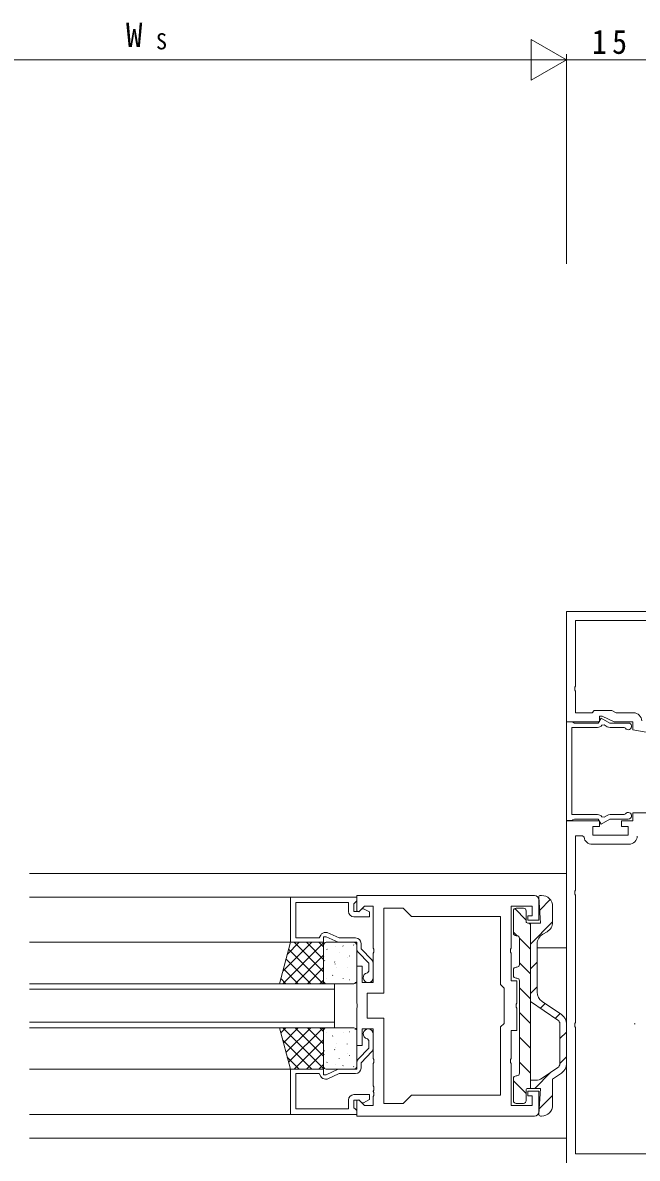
# Model space of a CAD drawing. Units: millimetres, scale not verified. Extents: x -841 to 746, y -594 to 534.
# Drawn here: x 262.9 to 374.2, y -183.8 to 22.1 of the extents above; entities that cross this region are included whole.
import ezdxf
from ezdxf.enums import TextEntityAlignment as Align

# ---------------------------------------------------------------- set-up
doc = ezdxf.new("R2010")
doc.units = ezdxf.units.MM
doc.header["$LTSCALE"] = 2
for name, color, linetype, lineweight in [('0-3_YKK_12', 2, 'Continuous', 9), ('0-4_YSS_K', 3, 'Continuous', 9), ('0-5_YKK_D', 6, 'Continuous', 9), ('0-6_YKK_13', 4, 'Continuous', 9), ('0-7_YKK_11', 7, 'Continuous', 9)]:
    doc.layers.add(name, color=color, linetype=linetype, lineweight=lineweight)
doc.styles.add('ＭＳ ゴシック', font='')
doc.styles.get('ＭＳ ゴシック').set_extended_font_data('MS Gothic')

msp = doc.modelspace()

# ---------------------------------------------------------------- linework, layer by layer
at = {"layer": '0-3_YKK_12'}
for p, q in [((361.369, -132.144), (264.119, -132.144)), ((323.369, -136.444), (264.119, -136.444)), ((311.369, -144.644), (264.119, -144.644)), ((356.069, -145.644), (361.369, -145.644)), ((319.368, -152.144), (264.119, -152.144)), ((319.368, -152.144), (319.368, -160.144)), ((319.368, -153.144), (264.119, -153.144)), ((319.368, -159.144), (264.119, -159.144)), ((319.368, -160.144), (264.119, -160.144)), ((311.369, -167.644), (264.119, -167.644)), ((323.369, -175.844), (264.119, -175.844)), ((361.369, -180.144), (264.119, -180.144))]:
    msp.add_line(p, q, dxfattribs=at)
at = {"layer": '0-4_YSS_K'}
msp.add_line((373.623, -159.41), (373.823, -159.41), dxfattribs=at)
at = {"layer": '0-5_YKK_D'}
for p, q in [((361.369, 15.354), (354.96, 19.054)), ((354.96, 19.054), (354.96, 11.654)), ((216.27, 15.354), (353.969, 15.354)), ((361.369, 15.354), (348.552, 15.354)), ((361.369, 15.354), (354.96, 11.654)), ((361.369, -21.646), (361.369, 16.354)), ((361.369, -21.646), (361.369, 16.354)), ((361.369, 15.354), (376.368, 15.354))]:
    msp.add_line(p, q, dxfattribs=at)
at = {"layer": '0-6_YKK_13'}
for p, q in [((356.669, -141.145), (356.369, -136.464)), ((356.52, -138.813), (358.434, -136.899)), ((356.669, -136.145), (356.869, -136.145)), ((351.769, -142.945), (351.769, -138.944)), ((351.993, -138.527), (354.069, -140.603)), ((353.569, -138.444), (352.269, -138.444)), ((354.069, -140.844), (354.069, -138.944)), ((358.869, -138.145), (358.869, -140.987)), ((354.369, -141.145), (356.669, -141.145)), ((354.611, -141.145), (354.869, -141.403)), ((354.869, -144.954), (358.869, -140.954)), ((354.869, -171.144), (354.869, -141.145)), ((351.769, -142.793), (352.424, -143.448)), ((352.369, -143.445), (352.269, -143.445)), ((352.866, -143.89), (354.869, -145.893)), ((352.869, -143.945), (352.869, -148.644)), ((357.861, -142.723), (357.076, -143.172)), ((309.967, -152.143), (317.369, -144.741)), ((309.968, -149.898), (315.222, -144.643)), ((310.784, -146.836), (312.977, -144.643)), ((311.036, -145.89), (317.289, -152.143)), ((312.034, -144.643), (317.369, -149.978)), ((314.28, -144.643), (317.369, -147.733)), ((316.524, -144.643), (317.369, -145.487)), ((317.369, -145.143), (317.369, -151.643)), ((322.869, -144.643), (317.869, -144.643)), ((317.989, -145.878), (318.013, -145.922)), ((319.446, -145.451), (319.454, -145.458)), ((320.86, -145.279), (320.949, -145.326)), ((322.805, -145.087), (322.829, -145.131)), ((323.369, -151.643), (323.369, -145.143)), ((356.069, -153.688), (356.069, -144.908)), ((310.564, -147.663), (315.044, -152.143)), ((312.212, -152.143), (317.369, -146.986)), ((317.464, -147.27), (317.471, -147.277)), ((317.557, -147.954), (317.581, -147.998)), ((319.336, -148.169), (319.424, -148.216)), ((320.181, -146.521), (320.205, -146.565)), ((321.651, -147.426), (321.658, -147.433)), ((322.071, -147.112), (322.095, -147.156)), ((310.091, -149.435), (312.799, -152.143)), ((314.457, -152.143), (317.369, -149.232)), ((319.447, -148.546), (319.471, -148.59)), ((319.631, -149.212), (319.639, -149.219)), ((321.639, -149.189), (321.662, -149.233)), ((351.768, -150.644), (351.768, -149.644)), ((352.369, -149.144), (352.268, -149.144)), ((352.869, -148.383), (354.869, -150.383)), ((354.869, -149.445), (356.069, -148.245)), ((309.618, -151.207), (310.554, -152.143)), ((316.702, -152.143), (317.369, -151.477)), ((317.869, -152.143), (322.869, -152.143)), ((317.909, -151.265), (317.917, -151.271)), ((319.015, -150.622), (319.038, -150.666)), ((320.904, -151.214), (320.928, -151.257)), ((322.097, -151.42), (322.104, -151.427)), ((323.096, -151.857), (323.12, -151.9)), ((352.268, -151.144), (352.369, -151.144)), ((352.869, -168.344), (352.869, -151.644)), ((352.869, -152.873), (354.869, -154.873)), ((354.869, -153.935), (356.069, -152.735)), ((359.818, -158.741), (354.869, -155.376)), ((356.684, -156.61), (357.544, -155.75)), ((360.492, -157.752), (356.945, -155.343)), ((352.869, -157.363), (354.869, -159.363)), ((359.356, -158.427), (360.218, -157.566)), ((309.618, -161.079), (310.554, -160.143)), ((309.967, -160.143), (317.369, -167.545)), ((310.091, -162.851), (312.799, -160.143)), ((310.564, -164.624), (315.044, -160.143)), ((311.036, -166.396), (317.289, -160.143)), ((312.212, -160.143), (317.369, -165.3)), ((314.457, -160.143), (317.369, -163.055)), ((316.702, -160.143), (317.369, -160.81)), ((317.869, -160.143), (322.869, -160.143)), ((323.096, -160.43), (323.12, -160.386)), ((360.168, -159.403), (360.169, -166.686)), ((361.368, -159.407), (361.369, -166.688)), ((309.968, -162.389), (315.222, -167.643)), ((312.034, -167.643), (317.369, -162.309)), ((317.369, -167.143), (317.369, -160.643)), ((317.909, -161.022), (317.917, -161.015)), ((319.015, -161.664), (319.038, -161.62)), ((320.904, -161.073), (320.928, -161.029)), ((322.097, -160.866), (322.104, -160.859)), ((323.369, -160.643), (323.369, -167.143)), ((352.869, -161.853), (354.869, -163.853)), ((360.168, -162.105), (361.368, -160.905)), ((314.28, -167.643), (317.369, -164.554)), ((317.557, -164.332), (317.581, -164.288)), ((319.336, -164.118), (319.424, -164.071)), ((319.447, -163.741), (319.471, -163.697)), ((319.631, -163.075), (319.639, -163.068)), ((321.639, -163.098), (321.662, -163.054)), ((310.784, -165.45), (312.977, -167.643)), ((317.464, -165.016), (317.471, -165.009)), ((317.989, -166.409), (318.013, -166.365)), ((320.181, -165.766), (320.205, -165.722)), ((321.651, -164.86), (321.658, -164.854)), ((322.071, -165.174), (322.095, -165.13)), ((352.869, -166.343), (354.869, -168.343)), ((360.169, -166.595), (361.369, -165.395)), ((316.524, -167.643), (317.369, -166.799)), ((322.869, -167.643), (317.869, -167.643)), ((319.446, -166.835), (319.454, -166.829)), ((320.86, -167.007), (320.949, -166.96)), ((322.805, -167.199), (322.829, -167.155)), ((355.619, -171.144), (358.562, -168.202)), ((359.819, -167.348), (356.95, -169.298)), ((360.492, -168.343), (358.869, -169.444)), ((351.769, -169.345), (351.769, -173.345)), ((351.769, -169.733), (354.069, -172.034)), ((352.369, -168.844), (352.269, -168.844)), ((355.825, -169.644), (354.869, -169.644)), ((358.869, -174.144), (358.869, -169.444)), ((354.069, -171.444), (354.069, -173.345)), ((354.369, -171.144), (356.669, -171.144)), ((356.669, -171.144), (356.369, -175.825)), ((356.434, -174.82), (358.869, -172.385)), ((353.569, -173.845), (352.269, -173.845)), ((356.669, -176.144), (356.869, -176.144))]:
    msp.add_line(p, q, dxfattribs=at)
for points in [[(309.369, -152.143), (311.369, -144.643), (317.369, -144.643), (317.369, -152.143)], [(309.369, -160.143), (311.369, -167.643), (317.369, -167.643), (317.369, -160.143)]]:
    msp.add_lwpolyline(points, close=True, dxfattribs=at)
for centre, radius, start, end in [((356.669, -136.445), 0.3, 90, 183.65974), ((356.869, -138.145), 2, 0, 90), ((352.269, -138.944), 0.5, 89.9964, 179.9964), ((353.569, -138.944), 0.5, 359.9964, 89.9964), ((354.369, -140.845), 0.3, 179.9964, 270), ((356.869, -140.987), 2, 299.74538, 0), ((352.269, -142.945), 0.5, 179.9964, 270), ((352.369, -143.945), 0.5, 0, 89.99995), ((358.069, -144.908), 2, 119.74538, 180), ((317.869, -145.143), 0.5, 90, 180), ((322.869, -145.143), 0.5, 0, 90), ((352.268, -149.644), 0.5, 89.9964, 179.9964), ((352.369, -148.644), 0.5, 269.9964, 0), ((317.869, -151.643), 0.5, 180, 270), ((322.869, -151.643), 0.5, 270, 0), ((352.268, -150.644), 0.5, 179.9964, 269.9964), ((352.369, -151.644), 0.5, 0, 89.97136), ((358.069, -153.688), 2, 180, 235.811), ((359.368, -159.407), 2, 0.00288, 55.811), ((317.869, -160.643), 0.5, 90, 180), ((322.869, -160.643), 0.5, 0, 90), ((359.368, -159.403), 0.8, 0.00288, 55.78386), ((359.369, -166.686), 0.8, 304.21613, 0.00288), ((359.369, -166.688), 2, 304.16806, 0.00288), ((317.869, -167.143), 0.5, 180, 270), ((322.869, -167.143), 0.5, 270, 0), ((352.369, -168.344), 0.5, 270, 0), ((352.269, -169.344), 0.5, 90, 180.00359), ((355.825, -167.644), 2, 270, 304.21613), ((354.369, -171.444), 0.3, 90, 180.00359), ((352.269, -173.345), 0.5, 180.00359, 270.00359), ((353.569, -173.345), 0.5, 270.00359, 0.00359), ((356.869, -174.144), 2, 270, 0), ((356.669, -175.844), 0.3, 176.34024, 270)]:
    msp.add_arc(centre, radius, start, end, dxfattribs=at)
at = {"layer": '0-7_YKK_11'}
for p, q in [((372.699, -126.874), (366.039, -126.874)), ((326.369, -151.043), (326.369, -148.523)), ((326.369, -161.245), (326.369, -163.764)), ((333.299, -172.344), (349.439, -172.344)), ((323.369, -176.144), (355.569, -176.144))]:
    msp.add_line(p, q, dxfattribs=at)
for points in [[(384.369, -108.084), (373.369, -106.144), (373.369, -104.644), (370.013, -104.644), (367.869, -103.644), (367.369, -103.644), (367.369, -104.644), (361.369, -104.644), (361.369, -84.644), (391.369, -84.644)], [(389.739, -86.274), (362.999, -86.274), (362.999, -98.186), (362.879, -98.369), (362.879, -98.919), (362.999, -99.103), (362.999, -103.014), (365.999, -103.014), (366.369, -102.644), (369.581, -102.644), (370.375, -103.014), (373.499, -103.014)], [(372.569, -104.894), (369.22, -104.894), (367.644, -103.985), (367.119, -104.894), (362.802, -104.894), (362.542, -104.744), (362.369, -104.644), (361.369, -104.644)], [(361.369, -104.644), (361.369, -122.544), (362.369, -122.544), (362.542, -122.444), (362.802, -122.294), (367.119, -122.294), (367.644, -123.204), (369.22, -122.294), (372.569, -122.294)], [(367.003, -121.494), (362.369, -121.494), (362.369, -105.694), (367.003, -105.694)], [(367.799, -105.3), (368.188, -105.222), (368.773, -105.56)], [(369.273, -105.694), (371.82, -105.694), (372.07, -105.828)], [(361.369, -184.644), (361.369, -122.644), (367.369, -122.644), (367.369, -123.644), (366.169, -123.644), (366.169, -125.244), (372.569, -125.244), (372.569, -123.644), (371.369, -123.644), (371.369, -122.644), (373.369, -122.644), (373.369, -121.144), (384.369, -121.144)], [(372.07, -121.361), (371.82, -121.494), (369.273, -121.494)], [(368.773, -121.628), (368.188, -121.967), (367.799, -121.889)], [(364.556, -125.599), (364.259, -125.344), (362.999, -125.344), (362.999, -135.186), (362.879, -135.369), (362.879, -135.919), (362.999, -136.103), (362.999, -159.186), (362.879, -159.369), (362.879, -159.919), (362.999, -160.103), (362.999, -183.014), (389.739, -183.014)], [(323.369, -136.443), (311.369, -136.443), (311.369, -144.643), (317.369, -144.643), (317.369, -143.643), (317.869, -143.643), (320.013, -144.643), (323.369, -144.643), (323.369, -145.742)], [(316.857, -143.343), (316.569, -143.843), (312.369, -143.843), (312.369, -137.443), (321.869, -137.443), (321.869, -139.043)], [(322.869, -140.043), (325.669, -140.043), (325.669, -139.143), (324.629, -138.543), (324.319, -138.543), (323.819, -139.043), (322.869, -139.043), (322.869, -137.643), (323.069, -137.443), (323.369, -137.143), (323.369, -136.443)], [(355.569, -136.144), (323.369, -136.144), (323.369, -138.945), (323.739, -139.098), (324.763, -138.074), (326.369, -138.074), (326.369, -145.686), (326.489, -145.869), (326.489, -146.419), (326.369, -146.603), (326.369, -151.944), (324.369, -151.944), (324.369, -148.944), (323.369, -148.944), (323.369, -155.686), (323.489, -155.869), (323.489, -156.419), (323.369, -156.603), (323.369, -163.344), (324.369, -163.344), (324.369, -160.344), (326.369, -160.344), (326.369, -165.686), (326.489, -165.869), (326.489, -166.419), (326.369, -166.603), (326.369, -170.686), (326.489, -170.869), (326.489, -171.419), (326.369, -171.603), (326.369, -171.686), (326.489, -171.869), (326.489, -172.419), (326.369, -172.603), (326.369, -174.214), (324.763, -174.214), (323.739, -173.19), (323.369, -173.344), (323.369, -176.144)], [(356.369, -175.344), (356.369, -171.644), (354.369, -171.644), (354.369, -172.444), (355.169, -172.444), (355.169, -174.214), (351.369, -174.214), (351.369, -166.603), (351.249, -166.419), (351.249, -165.869), (351.369, -165.686), (351.369, -160.644), (352.369, -160.644), (352.369, -156.603), (352.249, -156.419), (352.249, -155.869), (352.369, -155.686), (352.369, -151.644), (351.369, -151.644), (351.369, -146.603), (351.249, -146.419), (351.249, -145.869), (351.369, -145.686), (351.369, -138.074), (355.169, -138.074), (355.169, -139.844), (354.369, -139.844), (354.369, -140.644), (356.369, -140.644), (356.369, -136.944)], [(323.169, -143.843), (320.191, -143.843), (318.046, -142.843), (317.723, -142.843)], [(326.091, -147.832), (324.169, -145.822), (324.169, -144.843)], [(323.646, -146.433), (325.569, -148.443), (325.569, -149.86), (325.319, -150.156)], [(323.646, -165.855), (325.569, -163.845), (325.569, -162.428), (325.319, -162.132)], [(326.091, -164.456), (324.169, -166.466), (324.169, -167.445)], [(323.369, -175.845), (311.369, -175.845), (311.369, -167.645), (317.369, -167.645), (317.369, -168.645), (317.869, -168.645), (320.013, -167.645), (323.369, -167.645), (323.369, -166.546)], [(316.857, -168.945), (316.569, -168.445), (312.369, -168.445), (312.369, -174.845), (321.869, -174.845), (321.869, -173.245)], [(323.169, -168.445), (320.191, -168.445), (318.046, -169.445), (317.723, -169.445)], [(322.869, -172.245), (325.669, -172.245), (325.669, -173.145), (324.629, -173.745), (324.319, -173.745), (323.819, -173.245), (322.869, -173.245), (322.869, -174.645), (323.069, -174.845), (323.369, -175.145), (323.369, -175.845)]]:
    msp.add_lwpolyline(points, dxfattribs=at)
msp.add_lwpolyline([(333.299, -172.344), (349.439, -172.344), (349.439, -159.974), (350.069, -159.344), (350.069, -152.944), (349.439, -152.314), (349.439, -139.944), (333.299, -139.944), (331.799, -138.444), (328.299, -138.444), (328.299, -153.874), (325.299, -153.874), (325.299, -158.414), (328.299, -158.414), (328.299, -173.844), (331.799, -173.844)], close=True, dxfattribs=at)
for centre, radius, start, end in [((372.569, -105.494), 0.6, 213.74896, 89.99997), ((373.499, -104.514), 1.5, 0, 89.99998), ((367.003, -104.694), 1, 270.00002, 322.71196), ((369.273, -104.694), 1, 239.99994, 269.99995), ((372.569, -121.694), 0.6, 270.00002, 146.25102), ((367.003, -122.494), 1, 37.28802, 89.99997), ((369.273, -122.494), 1, 90.00003, 120.00005), ((372.699, -125.374), 1.5, 270, 359.99998), ((366.039, -125.374), 1.5, 188.62692, 269.99998), ((355.569, -136.944), 0.8, 0, 89.99998), ((322.869, -139.043), 1, 180, 269.99998), ((317.723, -143.843), 1, 89.99997, 149.99998), ((323.169, -144.843), 1, 0, 89.99998), ((324.369, -145.742), 1, 179.99998, 223.72699), ((325.369, -148.523), 1, 359.99998, 43.72699), ((325.469, -151.043), 0.9, 99.59406, 0), ((325.469, -161.245), 0.9, 359.99998, 260.40593), ((325.369, -163.764), 1, 316.27299, 0), ((324.369, -166.546), 1, 136.27299, 180), ((323.169, -167.445), 1, 270, 359.99998), ((317.723, -168.445), 1, 210, 270.00002), ((322.869, -173.245), 1, 90, 179.99998), ((355.569, -175.344), 0.8, 270, 359.99998)]:
    msp.add_arc(centre, radius, start, end, dxfattribs=at)

# ---------------------------------------------------------------- texts
at = {"layer": '0-5_YKK_D', "color": 7, "style": 'ＭＳ ゴシック'}
msp.add_text('W', height=4.399, dxfattribs=at).set_placement((281.576, 16.354), align=Align.BOTTOM_LEFT)
at = {"layer": '0-5_YKK_D', "color": 4, "style": 'ＭＳ ゴシック'}
msp.add_text('S', height=2.933, dxfattribs=at).set_placement((287.021, 16.354), align=Align.BOTTOM_LEFT)
at = {"layer": '0-5_YKK_D', "color": 7, "insert": (365.989, 16.354), "char_height": 4.399, "attachment_point": 7, "style": 'ＭＳ ゴシック'}
msp.add_mtext('\\T1.36;\\W0.9;15', dxfattribs=at)

doc.saveas('drawing.dxf')
